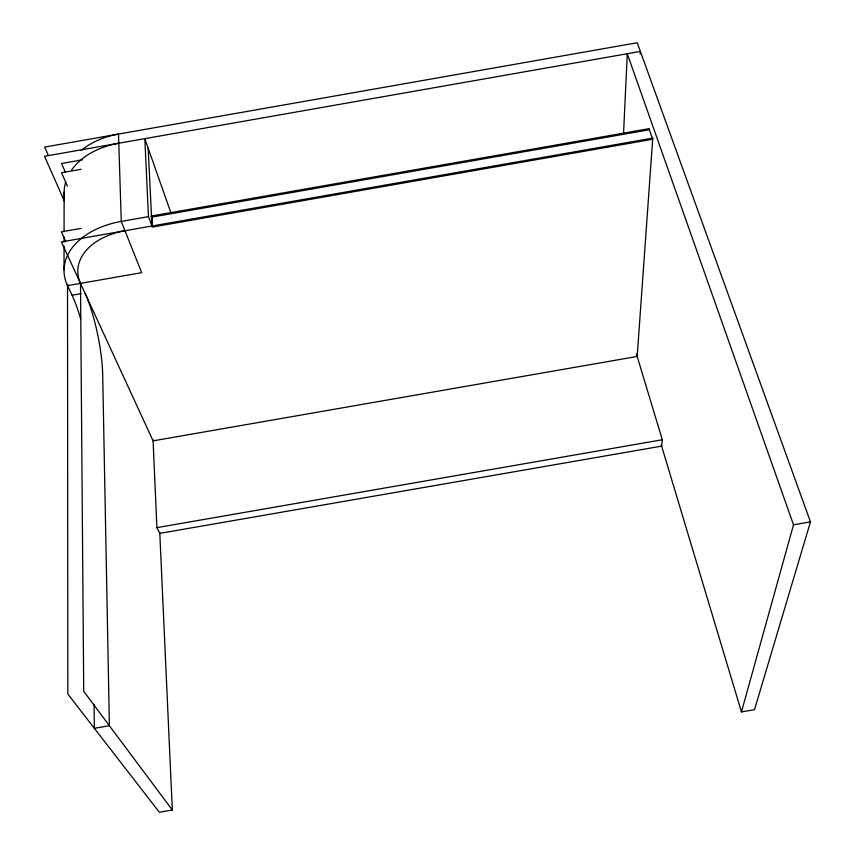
<?xml version="1.0" encoding="UTF-8"?>
<svg xmlns="http://www.w3.org/2000/svg" width="855" height="855" viewBox="0 0 855 855"><rect width="100%" height="100%" fill="white"/><g stroke="black" fill="none" stroke-linecap="round" stroke-linejoin="round"><path stroke-width="1.28" d="M64.029 269.891L64.061 246.133M64.061 242.179L64.072 236.899M64.072 231.62L64.125 192.033M623.552 133.466L627.281 53.737L793.504 524.81L741.456 711.926L754.516 709.671L810.465 521.871L637.221 42.75L44.652 147.071L48.393 155.589M640.203 54.1L640.363 51.428L44.535 156.294L64.478 201.417M636.419 353.938L662.304 439.748L661.631 446.128L159.81 533.37L156.903 527.631L153.034 439.577M82.272 159.81L61.592 163.455L65.269 172.005M81.065 169.311L61.56 172.742L67.374 186.144M81.14 228.381L61.41 231.855L65.835 241.538M152.297 225.816L151.88 217.095L649.351 129.757L652.675 139.258L152.361 227.067L148.471 216.646L121.26 221.424A76.811 50.691 -0.2 0 0 67.524 285.666L72.066 295.232A61.699 14.225 78.7 0 1 80.744 319.204M150.854 216.144L649.437 128.613M67.524 285.666L141.695 272.67L121.26 221.424L118.514 134.064A73.199 51.909 1.4 0 0 81.214 150.437M72.066 295.232L81.065 293.66M156.903 527.631L662.304 439.748M793.504 524.81L810.465 521.871M159.767 532.59L172.325 810.016L159.34 812.25L67.834 694.057L67.524 284.277M172.325 810.016L83.715 691.3L80.498 283.336A63.345 41.799 -0.2 0 1 124.969 230.743M151.485 216.037L152.404 218.538M171.118 213.419L144.816 138.649L148.471 216.646M661.278 444.974L741.456 711.926M148.182 148.214L151.966 226.009M94.061 704.306L94.349 728.31L109.397 725.713L102.707 375.388A61.699 13.616 78.7 0 0 84.923 292.987M64.531 198.189A73.583 51.802 1.3 0 1 65.771 181.794M71.564 170.06A73.583 51.802 1.3 0 1 118.802 143.223M652.76 138.115L637.178 356.45L153.088 440.859L61.378 241.912L652.76 138.115"/></g></svg>
